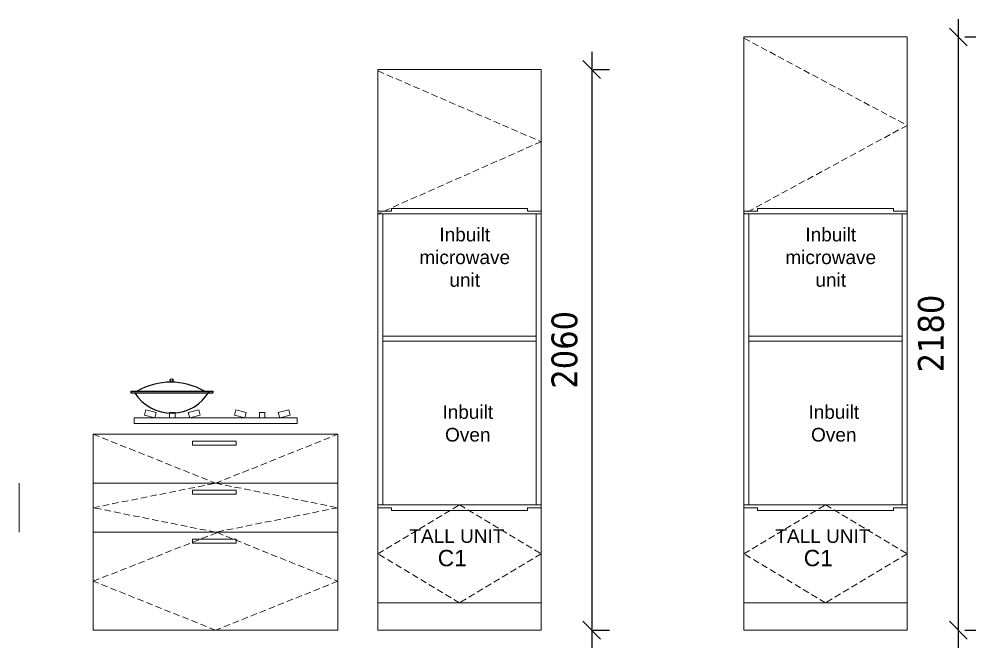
# Model space of a CAD drawing. Header units: millimetres. Extents: x 4065046 to 4134868, y -1476535 to -1460275.
# Drawn here: x 4077483 to 4081002, y -1466374 to -1464063 of the extents above; entities that cross this region are included whole.
import ezdxf

# ---------------------------------------------------------------- set-up
doc = ezdxf.new("R2010")
doc.units = ezdxf.units.MM
doc.header["$LTSCALE"] = 15
doc.header["$PDMODE"] = 35
doc.linetypes.add('HIDDEN', pattern=[9.525, 6.35, -3.175])
doc.layers.add('ELEVATION', color=254, linetype='Continuous', lineweight=13)
doc.layers.add('Text', color=7, linetype='Continuous', lineweight=5)
doc.styles.add('ARIAL', font='arial.ttf', dxfattribs={"height": 50})
doc.styles.add('ROMANS', font='tahoma.ttf')
doc.styles.get("Standard").update_dxf_attribs({"font": 'arial.ttf'})
doc.dimstyles.new('MD50', dxfattribs={"dimscale": 50, "dimtxt": 1.9, "dimasz": 1.3, "dimexe": 1.3, "dimexo": 2.38, "dimgap": 1, "dimtad": 1, "dimdec": 0, "dimzin": 3, "dimdsep": 46, "dimtxsty": 'ROMANS', "dimblk": 'OBLIQUE', "dimcen": -1.9, "dimdle": 1.3, "dimclrd": 150, "dimclre": 150, "dimclrt": 256, "dimadec": 0, "dimazin": 0, "dimtfac": 1, "dimtdec": 0, "dimtix": 1, "dimtmove": 2, "dimatfit": 3, "dimfxl": 1, "dimtolj": 1, "dimtzin": 3, "dimarcsym": 0})

# ---------------------------------------------------------------- blocks, each defined once
blk = doc.blocks.new('A$C2FDA71ED')
at = {"color": 4, "lineweight": 5}
for p, q in [((-31.9, 49.7), (-37.1, 30.4)), ((6.7, 39.3), (-31.9, 49.7)), ((1.6, 20), (6.7, 39.3)), ((75.7, 40), (55.7, 40)), ((55.7, 40), (55.7, 20)), ((75.7, 20), (75.7, 40)), ((124.6, 39.3), (163.2, 49.7)), ((129.8, 20), (124.6, 39.3)), ((163.2, 49.7), (168.4, 30.4)), ((299, 49.7), (293.9, 30.4)), ((337.7, 39.3), (299, 49.7)), ((332.5, 20), (337.7, 39.3)), ((386.6, 20), (386.6, 40)), ((386.6, 40), (406.6, 40)), ((406.6, 40), (406.6, 20)), ((455.5, 39.3), (494.2, 49.7)), ((460.7, 20), (455.5, 39.3)), ((494.2, 49.7), (499.3, 30.4)), ((525, 20), (-75, 20)), ((-75, 20), (-75, 0)), ((-37.1, 30.4), (1.6, 20)), ((55.7, 20), (75.7, 20)), ((168.4, 30.4), (129.8, 20)), ((293.9, 30.4), (332.5, 20)), ((406.6, 20), (386.6, 20)), ((499.3, 30.4), (460.7, 20)), ((525, 0), (525, 20)), ((-75, 0), (525, 0))]:
    blk.add_line(p, q, dxfattribs=at)
blk = doc.blocks.new('VESSEL')
at = {"color": 4}
for p, q in [((-196.9, 5.5), (104.6, 5.5)), ((-196.9, 5.5), (-196.9, 0)), ((-196.9, 0), (104.6, 0)), ((104.6, 5.5), (104.6, 0))]:
    blk.add_line(p, q, dxfattribs=at)
blk.add_circle((-47.5, 45.6), 5.25, dxfattribs=at)
for centre, radius, start, end in [((-50.7, -210.5), 249.1, 60.1265, 119.8735), ((-47.6, 85.1), 160.4, 212.028, 330.2619)]:
    blk.add_arc(centre, radius, start, end, dxfattribs=at)
blk = doc.blocks.new('_Oblique')
at = {"color": 0, "linetype": 'ByBlock', "lineweight": -2}
blk.add_line((-0.5, -0.5), (0.5, 0.5), dxfattribs=at)
blk = doc.blocks.new('*D261')
at = {"color": 150, "lineweight": -2, "ltscale": 0.25, "transparency": 16777216}
for p, q in [((4079589, -1464183.4), (4079589, -1466373.6)), ((4079594.6, -1464248.4), (4079654, -1464248.4)), ((4079594.6, -1466308.6), (4079654, -1466308.6))]:
    blk.add_line(p, q, dxfattribs=at)
at = {"layer": 'Defpoints', "color": 0, "ltscale": 0.25, "transparency": 16777216}
for p in [(4079475.6, -1464248.4), (4079475.6, -1466308.6), (4079589, -1466308.6)]:
    blk.add_point(p, dxfattribs=at)
at = {"color": 150, "lineweight": -2, "ltscale": 0.25, "transparency": 16777216, "xscale": 65, "yscale": 65, "zscale": 65}
for p, rotation in [((4079589, -1464248.4), 90), ((4079589, -1466308.6), 270)]:
    blk.add_blockref('_Oblique', p, dxfattribs=dict(at, rotation=rotation))
at = {"lineweight": 20, "ltscale": 0.25, "transparency": 16777216, "insert": (4079489.5, -1465278.5), "char_height": 95, "attachment_point": 5, "rotation": 90, "style": 'ROMANS'}
blk.add_mtext('\\A1;2060', dxfattribs=at)
blk = doc.blocks.new('EPH 600')
at = {"color": 0, "lineweight": 15, "ltscale": 0.25}
for points in [[(272.6, 140.4), (222.6, 140.4), (222.6, 150.4), (822.6, 150.4), (822.6, 140.4), (772.6, 140.4)], [(772.6, 140.4), (772.6, 130.4), (272.6, 130.4), (272.6, 140.4)]]:
    blk.add_lwpolyline(points, dxfattribs=at)
blk = doc.blocks.new('*D303')
at = {"color": 150, "lineweight": -2, "ltscale": 0.25, "transparency": 16777216}
for p, q in [((4080936.9, -1464063.4), (4080936.9, -1466373.6)), ((4080961, -1464128.4), (4081001.9, -1464128.4)), ((4080961, -1466308.6), (4081001.9, -1466308.6))]:
    blk.add_line(p, q, dxfattribs=at)
at = {"layer": 'Defpoints', "color": 0, "ltscale": 0.25, "transparency": 16777216}
for p in [(4080842, -1464128.4), (4080842, -1466308.6), (4080936.9, -1466308.6)]:
    blk.add_point(p, dxfattribs=at)
at = {"color": 150, "lineweight": -2, "ltscale": 0.25, "transparency": 16777216, "xscale": 65, "yscale": 65, "zscale": 65}
for p, rotation in [((4080936.9, -1464128.4), 90), ((4080936.9, -1466308.6), 270)]:
    blk.add_blockref('_Oblique', p, dxfattribs=dict(at, rotation=rotation))
at = {"lineweight": 20, "ltscale": 0.25, "transparency": 16777216, "insert": (4080837.2, -1465218.5), "char_height": 95, "attachment_point": 5, "rotation": 90, "style": 'ROMANS'}
blk.add_mtext('\\A1;2180', dxfattribs=at)

msp = doc.modelspace()

# ---------------------------------------------------------------- linework, layer by layer
at = {"color": 6, "lineweight": 20, "ltscale": 0.25}
for p, q in [((4080149, -1466208.6), (4080149, -1464128.4)), ((4078802.9, -1466208.6), (4078802.9, -1464248.4)), ((4078802.9, -1464778.6), (4078802.9, -1464778.6)), ((4079402.9, -1464778.6), (4078802.9, -1464778.6)), ((4078820.9, -1465848.6), (4078820.9, -1464778.6)), ((4079384.9, -1464778.6), (4079384.9, -1465848.6)), ((4080149, -1464778.6), (4080149, -1464778.6)), ((4080749, -1464778.6), (4080149, -1464778.6)), ((4080167, -1465848.6), (4080167, -1464778.6)), ((4080731, -1464778.6), (4080731, -1465848.6)), ((4078802.9, -1465228.6), (4078802.9, -1465228.6)), ((4078802.9, -1465230.6), (4078802.9, -1465230.6)), ((4078802.9, -1465246.6), (4078802.9, -1465246.6)), ((4078802.9, -1465248.6), (4078802.9, -1465248.6)), ((4079384.9, -1465228.6), (4078820.9, -1465228.6)), ((4079384.9, -1465246.6), (4078820.9, -1465246.6)), ((4079402.9, -1465228.6), (4079402.9, -1465228.6)), ((4079402.9, -1465246.6), (4079402.9, -1465246.6)), ((4080149, -1465228.6), (4080149, -1465228.6)), ((4080149, -1465230.6), (4080149, -1465230.6)), ((4080149, -1465246.6), (4080149, -1465246.6)), ((4080149, -1465248.6), (4080149, -1465248.6)), ((4080731, -1465228.6), (4080167, -1465228.6)), ((4080731, -1465246.6), (4080167, -1465246.6)), ((4080749, -1465228.6), (4080749, -1465228.6)), ((4080749, -1465246.6), (4080749, -1465246.6)), ((4077483.2, -1465948.6), (4077483.2, -1465768.6)), ((4078802.9, -1465822.6), (4078802.9, -1465822.6)), ((4080149, -1465822.6), (4080149, -1465822.6))]:
    msp.add_line(p, q, dxfattribs=at)
at = {"lineweight": 20, "ltscale": 0.25}
for p, q in [((4078802.9, -1464778.6), (4078802.9, -1464778.6)), ((4080149, -1464778.6), (4080149, -1464778.6))]:
    msp.add_line(p, q, dxfattribs=at)
at = {"color": 6, "lineweight": 20, "ltscale": 0.25}
for points in [[(4080749, -1464128.4), (4080149, -1464128.4), (4080149, -1466208.6), (4080749, -1466208.6)], [(4080749, -1464128.4), (4080149, -1464128.4), (4080149, -1464778.6), (4080749, -1464778.6)], [(4079402.9, -1464248.4), (4078802.9, -1464248.4), (4078802.9, -1466208.6), (4079402.9, -1466208.6)], [(4079402.9, -1464248.4), (4078802.9, -1464248.4), (4078802.9, -1464778.6), (4079402.9, -1464778.6)], [(4078802.9, -1464778.6), (4079402.9, -1464778.6), (4079402.9, -1465848.6), (4078802.9, -1465848.6)], [(4080149, -1464778.6), (4080749, -1464778.6), (4080749, -1465848.6), (4080149, -1465848.6)], [(4077755.8, -1465588.6), (4078655.8, -1465588.6), (4078655.8, -1466308.6), (4077755.8, -1466308.6)], [(4077755.8, -1465588.6), (4078655.8, -1465588.6), (4078655.8, -1466308.6), (4077755.8, -1466308.6)], [(4077755.8, -1465588.6), (4078655.8, -1465588.6), (4078655.8, -1465768.6), (4077755.8, -1465768.6)], [(4077755.8, -1465588.6), (4078655.8, -1465588.6), (4078655.8, -1465768.6), (4077755.8, -1465768.6)], [(4077755.8, -1465768.6), (4078655.8, -1465768.6), (4078655.8, -1465948.6), (4077755.8, -1465948.6)], [(4079402.9, -1466208.6), (4078802.9, -1466208.6), (4078802.9, -1465848.6), (4079402.9, -1465848.6)], [(4080749, -1466208.6), (4080149, -1466208.6), (4080149, -1465848.6), (4080749, -1465848.6)]]:
    msp.add_lwpolyline(points, close=True, dxfattribs=at)
at = {"color": 251, "linetype": 'HIDDEN', "lineweight": 20, "ltscale": 0.25}
for points in [[(4080149, -1464133.6), (4080749, -1464453.6), (4080149, -1464778.6)], [(4078802.9, -1464253.6), (4079402.9, -1464513.6), (4078802.9, -1464778.6)], [(4077755.8, -1465588.6), (4078205.8, -1465768.6), (4078655.8, -1465588.6)], [(4077755.8, -1465858.6), (4078205.8, -1465768.6), (4078655.8, -1465858.6), (4078205.8, -1465948.6), (4077755.8, -1465858.6)], [(4079102.9, -1466208.6), (4078802.9, -1466028.6), (4079102.9, -1465848.6), (4079402.9, -1466028.6), (4079102.9, -1466208.6)], [(4080449, -1466208.6), (4080149, -1466028.6), (4080449, -1465848.6), (4080749, -1466028.6), (4080449, -1466208.6)], [(4077755.8, -1466128.6), (4078211.3, -1465950.3), (4078655.8, -1466128.6), (4078205.8, -1466308.6), (4077755.8, -1466128.6)]]:
    msp.add_lwpolyline(points, dxfattribs=at)
at = {"lineweight": 20, "ltscale": 0.25}
for points in [[(4078121.3, -1465614), (4078121.3, -1465629), (4078281.3, -1465629), (4078281.3, -1465614)], [(4077755.8, -1465768.6), (4078655.8, -1465768.6), (4078655.8, -1465948.6), (4077755.8, -1465948.6)], [(4078121.3, -1465794), (4078121.3, -1465809), (4078281.3, -1465809), (4078281.3, -1465794)], [(4078121.3, -1465974), (4078121.3, -1465989), (4078281.3, -1465989), (4078281.3, -1465974)]]:
    msp.add_lwpolyline(points, close=True, dxfattribs=at)
at = {"color": 6, "lineweight": 20}
for points in [[(4078802.9, -1466208.6), (4079402.9, -1466208.6), (4079402.9, -1466308.6), (4078802.9, -1466308.6)], [(4080149, -1466208.6), (4080749, -1466208.6), (4080749, -1466308.6), (4080149, -1466308.6)]]:
    msp.add_lwpolyline(points, close=True, dxfattribs=at)
at = {"layer": 'ELEVATION', "lineweight": 20}
for p, q in [((4079402.9, -1465848.6), (4078802.9, -1465848.6)), ((4080749, -1465848.6), (4080149, -1465848.6))]:
    msp.add_line(p, q, dxfattribs=at)

# ---------------------------------------------------------------- block references
at = {"color": 0, "lineweight": 20, "rotation": 180}
for p in [(4079625.5, -1464628.2), (4080971.6, -1464628.2)]:
    msp.add_blockref('EPH 600', p, dxfattribs=at)
at = {"lineweight": 20}
for name, p in [('VESSEL', (4078091.5, -1465435.9)), ('A$C2FDA71ED', (4077980.8, -1465548.6))]:
    msp.add_blockref(name, p, dxfattribs=at)
at = {"color": 0, "lineweight": 20, "xscale": -1}
for p in [(4079625.5, -1465999), (4080971.6, -1465999)]:
    msp.add_blockref('EPH 600', p, dxfattribs=at)

# ---------------------------------------------------------------- texts
at = {"color": 0, "lineweight": 20, "ltscale": 0.25, "char_height": 50, "width": 606.235, "attachment_point": 3, "style": 'ARIAL'}
for insert in [(4079396.2, -1465937.8), (4080742.3, -1465937.8)]:
    msp.add_mtext('\\pxqc;TALL UNIT', dxfattribs=dict(at, insert=insert))
at = {"layer": 'Text', "lineweight": 20, "char_height": 50, "attachment_point": 3}
for s, insert in [('\\pxqc; Inbuilt microwave unit', (4079122.2, -1464830)), ('\\pxqc; Inbuilt microwave unit', (4080468.3, -1464830)), ('\\pxqc;Inbuilt Oven', (4079133.4, -1465482)), ('\\pxqc;Inbuilt Oven', (4080479.5, -1465482))]:
    msp.add_mtext_dynamic_manual_height_columns(s, width=0.43, gutter_width=5, heights=[0], dxfattribs=dict(at, insert=insert))
at = {"layer": 'Text', "color": 5, "lineweight": 20, "char_height": 60, "attachment_point": 3}
for insert in [(4079129.9, -1466013.6), (4080476, -1466013.6)]:
    msp.add_mtext_dynamic_manual_height_columns('C1', width=0.775, gutter_width=5, heights=[0], dxfattribs=dict(at, insert=insert))

# ---------------------------------------------------------------- dimensions: what is measured, and where the dimension line sits
at = {"color": 0, "lineweight": 20, "ltscale": 0.25}
for base, p1, p2, picture, middle in [((4080936.9, -1466308.6), (4080842, -1464128.4), (4080842, -1466308.6), '*D303', (4080837.2, -1465218.5)), ((4079589, -1466308.6), (4079475.6, -1464248.4), (4079475.6, -1466308.6), '*D261', (4079489.5, -1465278.5))]:
    dim = msp.add_linear_dim(base=base, p1=p1, p2=p2, angle=90, dimstyle='MD50', dxfattribs=at)
    dim.commit()
    dim.dimension.update_dxf_attribs({"geometry": picture, "text_midpoint": middle})

doc.saveas('drawing.dxf')
